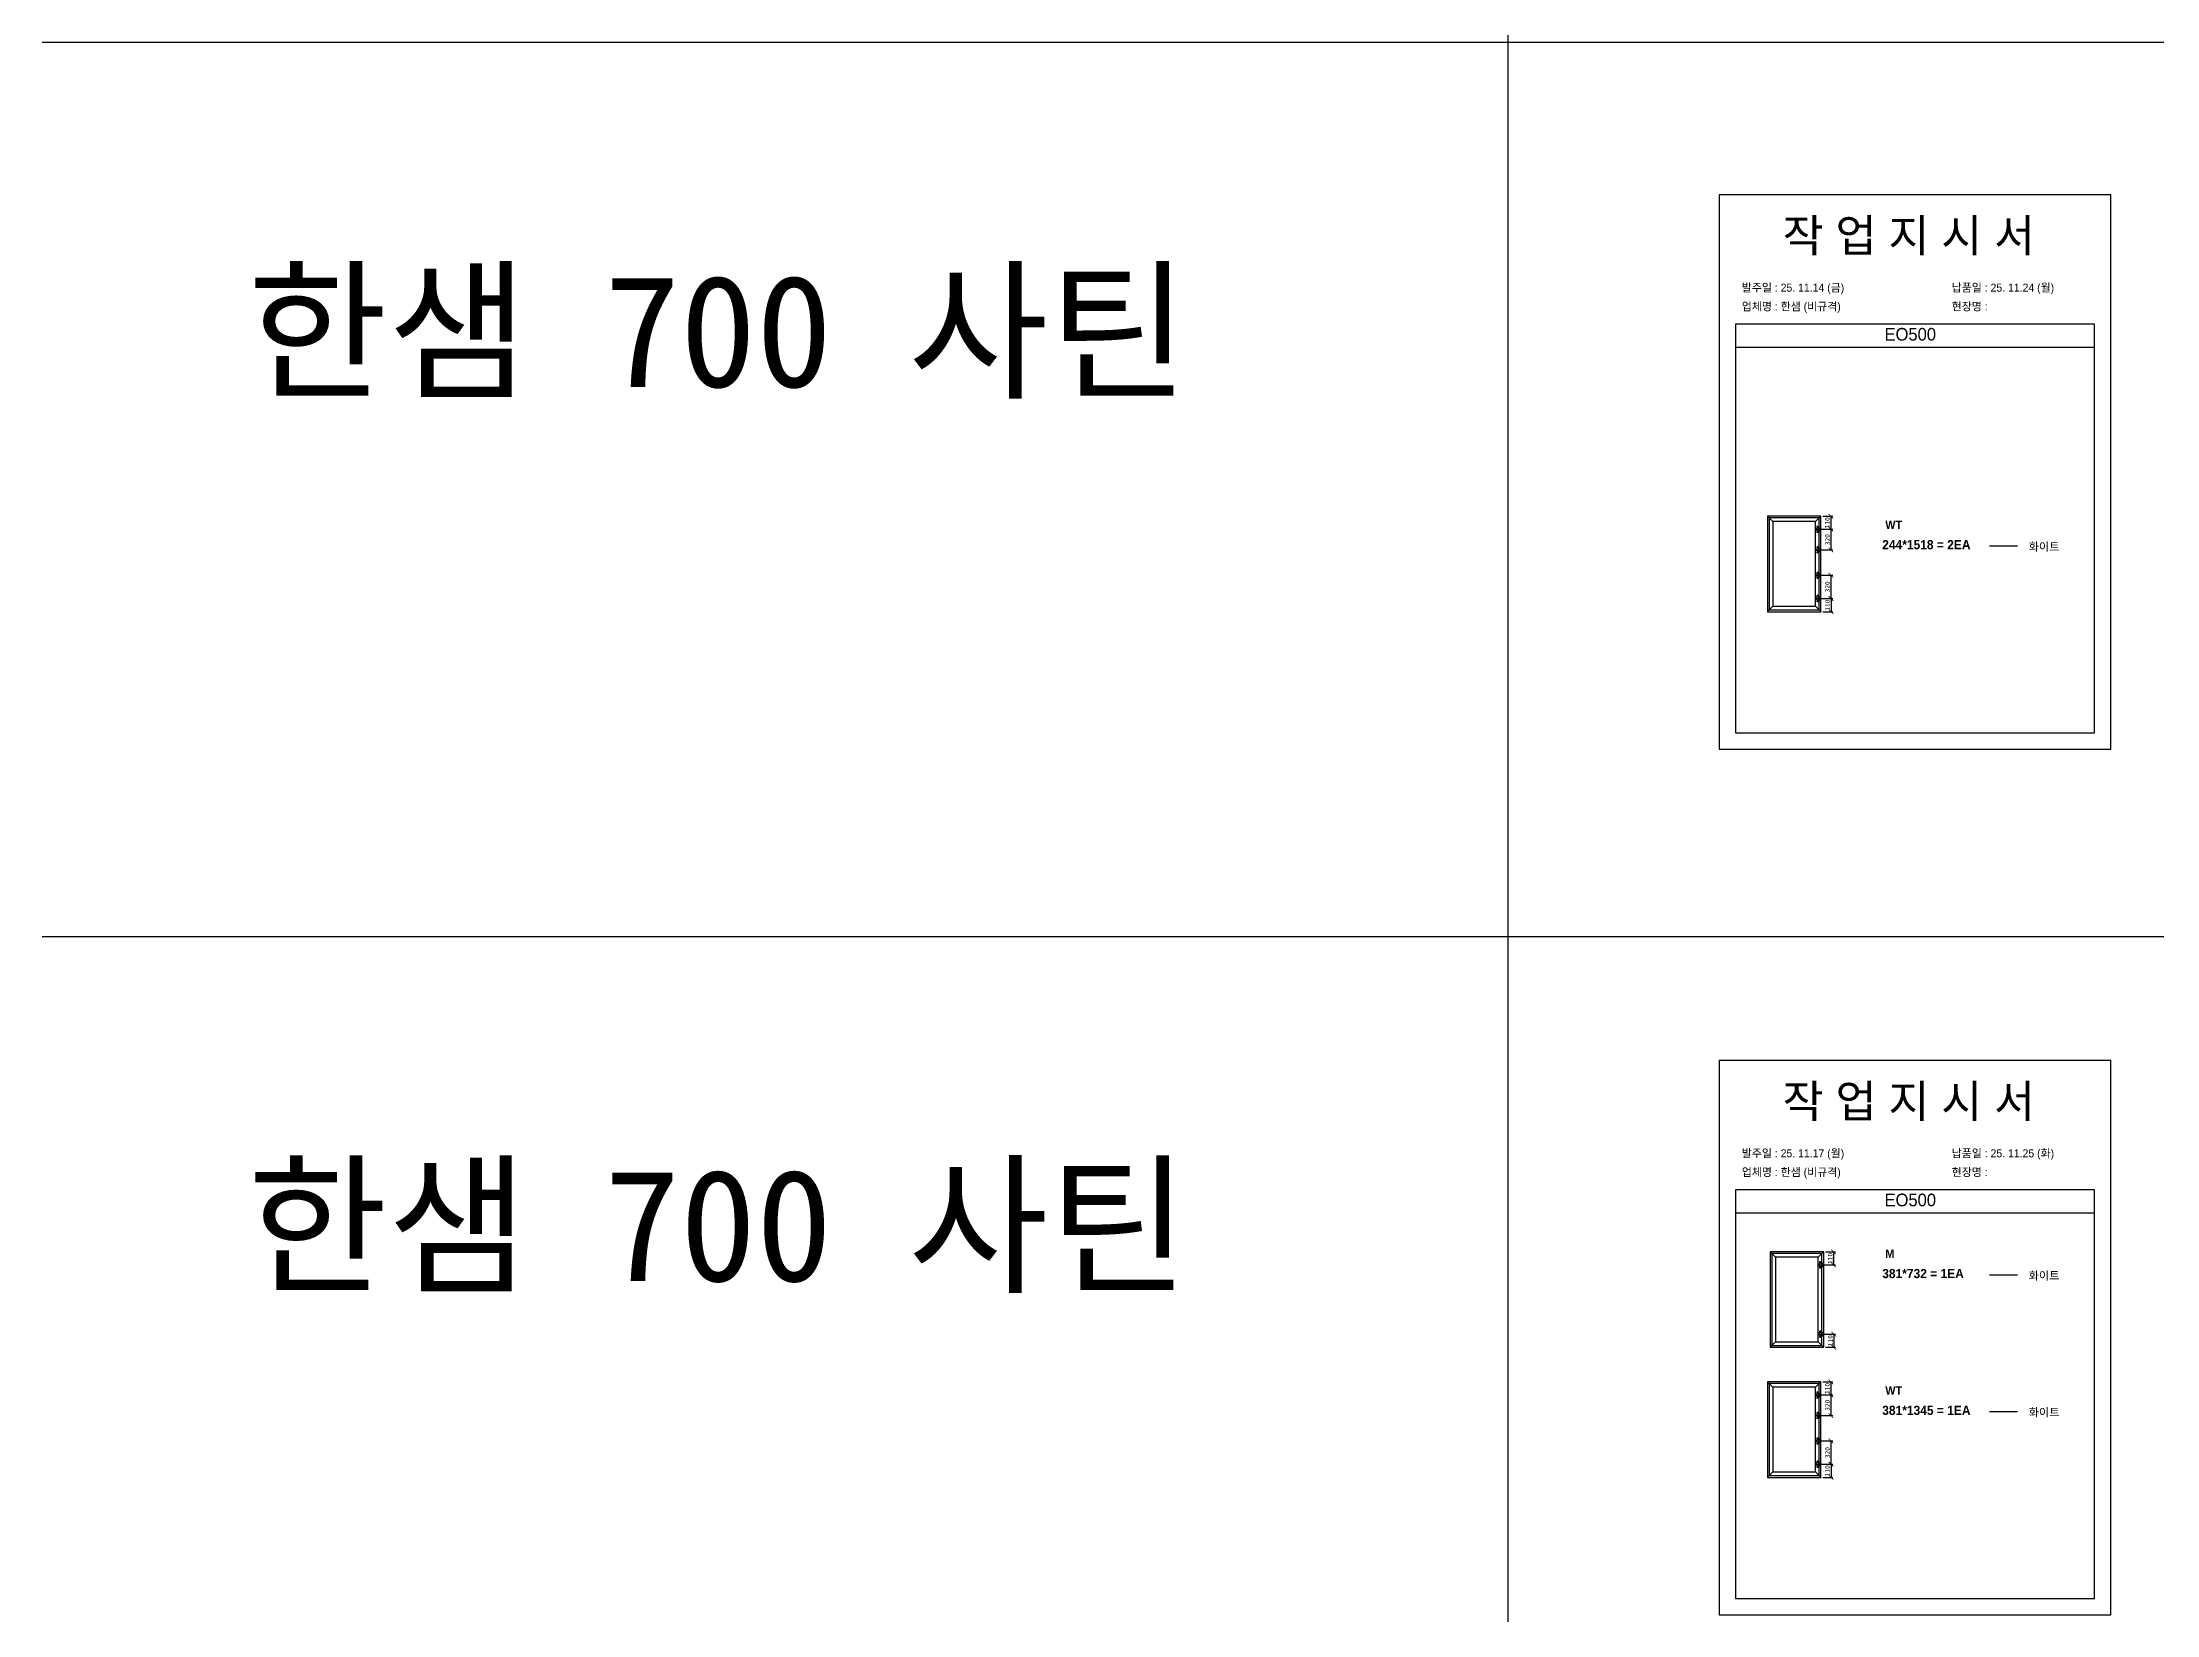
# Model space of a CAD drawing. Header units: millimetres. Extents: x -44117 to 256353, y -2095463 to 65325.
# Drawn here: x 104016 to 113080, y -475662 to -468922 of the extents above; entities that cross this region are included whole.
import ezdxf

# ---------------------------------------------------------------- set-up
doc = ezdxf.new("R2010")
doc.units = ezdxf.units.MM
doc.header["$LTSCALE"] = 10
doc.styles.add('MtX_Gulim', font='')
doc.styles.get('MtX_Gulim').set_extended_font_data('Gulim', bold=True)
doc.dimstyles.new('ISO-25', dxfattribs={"dimtxt": 2.5, "dimasz": 2.5, "dimexe": 1, "dimexo": 1, "dimtad": 1, "dimtxsty": 'Standard', "dimblk": 'ARCHTICK', "dimcen": 2.5, "dimadec": 0, "dimazin": 0, "dimtfac": 1, "dimtmove": 0, "dimatfit": 3, "dimfxl": 0, "dimarcsym": 0})

# ---------------------------------------------------------------- blocks, each defined once
blk = doc.blocks.new('_ArchTick')
at = {"color": 0, "linetype": 'ByBlock', "const_width": 0.15}
blk.add_lwpolyline([(-0.5, -0.5), (0.5, 0.5)], dxfattribs=at)
blk = doc.blocks.new('*D3934')
at = {"color": 0, "lineweight": -2}
for p, q in [((111648.8, -470953.2), (111691.3, -470953.2)), ((111683.3, -470953.2), (111683.3, -471009.3)), ((111638.2, -471009.3), (111691.3, -471009.3))]:
    blk.add_line(p, q, dxfattribs=at)
at = {"layer": 'Defpoints', "color": 0}
for p in [(111640.8, -470953.2), (111630.2, -471009.3), (111683.3, -471009.3)]:
    blk.add_point(p, dxfattribs=at)
at = {"color": 0, "lineweight": -2, "xscale": 20, "yscale": 20, "zscale": 20}
for p, rotation in [((111683.3, -470953.2), 90), ((111683.3, -471009.3), 270)]:
    blk.add_blockref('_ArchTick', p, dxfattribs=dict(at, rotation=rotation))
at = {"color": 0, "insert": (111668.3, -470981.3), "char_height": 20, "attachment_point": 5, "rotation": 90}
blk.add_mtext('110', dxfattribs=at)
blk = doc.blocks.new('*D3935')
at = {"color": 0, "lineweight": -2}
for p, q in [((111638.2, -471305.8), (111691.9, -471305.8)), ((111683.9, -471305.8), (111683.9, -471362.5)), ((111648.3, -471362.5), (111691.9, -471362.5))]:
    blk.add_line(p, q, dxfattribs=at)
at = {"layer": 'Defpoints', "color": 0}
for p in [(111630.2, -471305.8), (111640.3, -471362.5), (111683.9, -471362.5)]:
    blk.add_point(p, dxfattribs=at)
at = {"color": 0, "lineweight": -2, "xscale": 20, "yscale": 20, "zscale": 20}
for p, rotation in [((111683.9, -471305.8), 90), ((111683.9, -471362.5), 270)]:
    blk.add_blockref('_ArchTick', p, dxfattribs=dict(at, rotation=rotation))
at = {"color": 0, "insert": (111668.9, -471334.1), "char_height": 20, "attachment_point": 5, "rotation": 90}
blk.add_mtext('110', dxfattribs=at)
blk = doc.blocks.new('*D3936')
at = {"color": 0, "lineweight": -2}
for p, q in [((111638.6, -471206.2), (111691.3, -471206.2)), ((111683.3, -471206.2), (111683.3, -471305.8)), ((111638.2, -471305.8), (111691.3, -471305.8))]:
    blk.add_line(p, q, dxfattribs=at)
at = {"layer": 'Defpoints', "color": 0}
for p in [(111630.6, -471206.2), (111630.2, -471305.8), (111683.3, -471305.8)]:
    blk.add_point(p, dxfattribs=at)
at = {"color": 0, "lineweight": -2, "xscale": 20, "yscale": 20, "zscale": 20}
for p, rotation in [((111683.3, -471206.2), 90), ((111683.3, -471305.8), 270)]:
    blk.add_blockref('_ArchTick', p, dxfattribs=dict(at, rotation=rotation))
at = {"color": 0, "insert": (111668.3, -471256), "char_height": 20, "attachment_point": 5, "rotation": 90}
blk.add_mtext('320', dxfattribs=at)
blk = doc.blocks.new('*D3937')
at = {"color": 0, "lineweight": -2}
for p, q in [((111638.2, -471009.3), (111691.3, -471009.3)), ((111683.3, -471009.3), (111683.3, -471097.2)), ((111638.6, -471097.2), (111691.3, -471097.2))]:
    blk.add_line(p, q, dxfattribs=at)
at = {"layer": 'Defpoints', "color": 0}
for p in [(111630.2, -471009.3), (111630.6, -471097.2), (111683.3, -471097.2)]:
    blk.add_point(p, dxfattribs=at)
at = {"color": 0, "lineweight": -2, "xscale": 20, "yscale": 20, "zscale": 20}
for p, rotation in [((111683.3, -471009.3), 90), ((111683.3, -471097.2), 270)]:
    blk.add_blockref('_ArchTick', p, dxfattribs=dict(at, rotation=rotation))
at = {"color": 0, "insert": (111668.3, -471053.3), "char_height": 20, "attachment_point": 5, "rotation": 90}
blk.add_mtext('320', dxfattribs=at)
blk = doc.blocks.new('*D3950')
at = {"color": 0, "lineweight": -2}
for p, q in [((111648.8, -474664.2), (111691.3, -474664.2)), ((111683.3, -474664.2), (111683.3, -474720.3)), ((111638.2, -474720.3), (111691.3, -474720.3))]:
    blk.add_line(p, q, dxfattribs=at)
at = {"layer": 'Defpoints', "color": 0}
for p in [(111640.8, -474664.2), (111630.2, -474720.3), (111683.3, -474720.3)]:
    blk.add_point(p, dxfattribs=at)
at = {"color": 0, "lineweight": -2, "xscale": 20, "yscale": 20, "zscale": 20}
for p, rotation in [((111683.3, -474664.2), 90), ((111683.3, -474720.3), 270)]:
    blk.add_blockref('_ArchTick', p, dxfattribs=dict(at, rotation=rotation))
at = {"color": 0, "insert": (111668.3, -474692.2), "char_height": 20, "attachment_point": 5, "rotation": 90}
blk.add_mtext('110', dxfattribs=at)
blk = doc.blocks.new('*D3951')
at = {"color": 0, "lineweight": -2}
for p, q in [((111638.2, -475016.8), (111691.9, -475016.8)), ((111683.9, -475016.8), (111683.9, -475073.4)), ((111648.3, -475073.4), (111691.9, -475073.4))]:
    blk.add_line(p, q, dxfattribs=at)
at = {"layer": 'Defpoints', "color": 0}
for p in [(111630.2, -475016.8), (111640.3, -475073.4), (111683.9, -475073.4)]:
    blk.add_point(p, dxfattribs=at)
at = {"color": 0, "lineweight": -2, "xscale": 20, "yscale": 20, "zscale": 20}
for p, rotation in [((111683.9, -475016.8), 90), ((111683.9, -475073.4), 270)]:
    blk.add_blockref('_ArchTick', p, dxfattribs=dict(at, rotation=rotation))
at = {"color": 0, "insert": (111668.9, -475045.1), "char_height": 20, "attachment_point": 5, "rotation": 90}
blk.add_mtext('110', dxfattribs=at)
blk = doc.blocks.new('*D3952')
at = {"color": 0, "lineweight": -2}
for p, q in [((111638.6, -474917.2), (111691.3, -474917.2)), ((111683.3, -474917.2), (111683.3, -475016.8)), ((111638.2, -475016.8), (111691.3, -475016.8))]:
    blk.add_line(p, q, dxfattribs=at)
at = {"layer": 'Defpoints', "color": 0}
for p in [(111630.6, -474917.2), (111630.2, -475016.8), (111683.3, -475016.8)]:
    blk.add_point(p, dxfattribs=at)
at = {"color": 0, "lineweight": -2, "xscale": 20, "yscale": 20, "zscale": 20}
for p, rotation in [((111683.3, -474917.2), 90), ((111683.3, -475016.8), 270)]:
    blk.add_blockref('_ArchTick', p, dxfattribs=dict(at, rotation=rotation))
at = {"color": 0, "insert": (111668.3, -474967), "char_height": 20, "attachment_point": 5, "rotation": 90}
blk.add_mtext('320', dxfattribs=at)
blk = doc.blocks.new('*D3953')
at = {"color": 0, "lineweight": -2}
for p, q in [((111638.2, -474720.3), (111691.3, -474720.3)), ((111683.3, -474720.3), (111683.3, -474808.2)), ((111638.6, -474808.2), (111691.3, -474808.2))]:
    blk.add_line(p, q, dxfattribs=at)
at = {"layer": 'Defpoints', "color": 0}
for p in [(111630.2, -474720.3), (111630.6, -474808.2), (111683.3, -474808.2)]:
    blk.add_point(p, dxfattribs=at)
at = {"color": 0, "lineweight": -2, "xscale": 20, "yscale": 20, "zscale": 20}
for p, rotation in [((111683.3, -474720.3), 90), ((111683.3, -474808.2), 270)]:
    blk.add_blockref('_ArchTick', p, dxfattribs=dict(at, rotation=rotation))
at = {"color": 0, "insert": (111668.3, -474764.2), "char_height": 20, "attachment_point": 5, "rotation": 90}
blk.add_mtext('320', dxfattribs=at)
blk = doc.blocks.new('*D3954')
at = {"color": 0, "lineweight": -2}
for p, q in [((111660.4, -474106.7), (111703, -474106.7)), ((111695, -474106.7), (111695, -474162.8)), ((111649.9, -474162.8), (111703, -474162.8))]:
    blk.add_line(p, q, dxfattribs=at)
at = {"layer": 'Defpoints', "color": 0}
for p in [(111652.4, -474106.7), (111641.9, -474162.8), (111695, -474162.8)]:
    blk.add_point(p, dxfattribs=at)
at = {"color": 0, "lineweight": -2, "xscale": 20, "yscale": 20, "zscale": 20}
for p, rotation in [((111695, -474106.7), 90), ((111695, -474162.8), 270)]:
    blk.add_blockref('_ArchTick', p, dxfattribs=dict(at, rotation=rotation))
at = {"color": 0, "insert": (111680, -474134.8), "char_height": 20, "attachment_point": 5, "rotation": 90}
blk.add_mtext('110', dxfattribs=at)
blk = doc.blocks.new('*D3955')
at = {"color": 0, "lineweight": -2}
for p, q in [((111649.9, -474459.3), (111703.5, -474459.3)), ((111659.9, -474515.9), (111703.5, -474515.9)), ((111695.5, -474459.3), (111695.5, -474515.9))]:
    blk.add_line(p, q, dxfattribs=at)
at = {"layer": 'Defpoints', "color": 0}
for p in [(111641.9, -474459.3), (111651.9, -474515.9), (111695.5, -474515.9)]:
    blk.add_point(p, dxfattribs=at)
at = {"color": 0, "lineweight": -2, "xscale": 20, "yscale": 20, "zscale": 20}
for p, rotation in [((111695.5, -474459.3), 90), ((111695.5, -474515.9), 270)]:
    blk.add_blockref('_ArchTick', p, dxfattribs=dict(at, rotation=rotation))
at = {"color": 0, "insert": (111680.5, -474487.6), "char_height": 20, "attachment_point": 5, "rotation": 90}
blk.add_mtext('110', dxfattribs=at)

msp = doc.modelspace()

# ---------------------------------------------------------------- linework, layer by layer
at = {"color": 1}
for p, q in [((104015.69829, -468921.59006), (196284.84516, -468921.59006)), ((104015.69829, -468921.59006), (196284.84516, -468921.59006)), ((104015.69829, -472754.99365), (196284.84516, -472754.99365)), ((104015.69829, -472754.99365), (196284.84516, -472754.99365))]:
    msp.add_line(p, q, dxfattribs=at)
for p, q in [((112813.79968, -470130.45561), (111273.79968, -470130.45561)), ((112813.79968, -470230.45561), (111273.79968, -470230.45561)), ((111640.77161, -470952.70887, 20.09702), (111411.19172, -470952.70887, 20.09702)), ((111411.19172, -470952.70887, 20.09702), (111411.19172, -471362.45234, 20.09702)), ((111411.70772, -470953.22487, 94.61404), (111411.19172, -470953.22487, 94.61404)), ((111411.70772, -470953.22487, 94.61404), (111411.70772, -470952.70887, 94.61404)), ((111434.14971, -470975.66686, 20.09702), (111411.70772, -470953.22487, 20.09702)), ((111633.15326, -470960.32721, 20.09702), (111418.81007, -470960.32721, 20.09702)), ((111418.81007, -470960.32721, 20.09702), (111418.81007, -471354.834, 20.09702)), ((111617.81362, -470975.66686, 20.09702), (111434.14971, -470975.66686, 20.09702)), ((111434.14971, -470975.66686, 20.09702), (111434.14971, -471339.49435, 20.09702)), ((111617.81362, -470975.66686, 20.09702), (111640.25561, -470953.22487, 20.09702)), ((111617.81362, -471339.49435, 20.09702), (111617.81362, -470975.66686, 20.09702)), ((111633.15326, -471354.834, 20.09702), (111633.15326, -470960.32721, 20.09702)), ((111640.25561, -470953.22487, 94.61404), (111640.25561, -470952.70887, 94.61404)), ((111640.25561, -470953.22487, 94.61404), (111640.25561, -470952.70887, 94.61404)), ((111640.25561, -470953.22487, 94.61404), (111640.77161, -470953.22487, 94.61404)), ((111640.25561, -470953.22487, 94.61404), (111640.77161, -470953.22487, 94.61404)), ((111640.77161, -471362.45234, 20.09702), (111640.77161, -470952.70887, 20.09702)), ((111616.18049, -471009.33171, 20.09702), (111644.25785, -471009.33171, 20.09702)), ((111621.72574, -470997.74976, 20.09702), (111629.44704, -470997.74976, 20.09702)), ((111621.72574, -471020.91365, 20.09702), (111629.44704, -471020.91365, 20.09702)), ((111625.58639, -471001.61041, 20.09702), (111625.58639, -470993.88911, 20.09702)), ((111625.58639, -471024.7743, 20.09702), (111625.58639, -471017.053, 20.09702)), ((111630.21917, -470995.29302, 20.09702), (111630.21917, -471023.37038, 20.09702)), ((111617.05905, -471097.20596), (111644.22909, -471097.20596)), ((111622.17605, -471085.99828), (111629.64783, -471085.99828)), ((111622.17605, -471108.41363), (111629.64783, -471108.41363)), ((111625.91194, -471082.26239), (111625.91194, -471089.73417)), ((111625.91194, -471104.67774), (111625.91194, -471112.14952)), ((111630.64407, -471083.62093), (111630.64407, -471110.79097)), ((111617.05905, -471206.24035), (111644.22909, -471206.24035)), ((111622.17605, -471195.03268), (111629.64783, -471195.03268)), ((111622.17605, -471217.44802), (111629.64783, -471217.44802)), ((111625.91194, -471191.29679), (111625.91194, -471198.76857)), ((111625.91194, -471213.71213), (111625.91194, -471221.18391)), ((111630.64407, -471192.65533), (111630.64407, -471219.82536)), ((111434.14971, -471339.49435, 20.09702), (111411.70772, -471361.93634, 20.09702)), ((111434.14971, -471339.49435, 20.09702), (111617.81362, -471339.49435, 20.09702)), ((111616.17871, -471305.8295, 20.09702), (111644.25607, -471305.8295, 20.09702)), ((111617.81012, -471339.49435, 20.09702), (111640.25726, -471361.93634, 20.09702)), ((111621.46659, -471294.24756, 20.09702), (111629.18789, -471294.24756, 20.09702)), ((111621.46659, -471317.41145, 20.09702), (111629.18789, -471317.41145, 20.09702)), ((111625.32724, -471290.38691, 20.09702), (111625.32724, -471298.10821, 20.09702)), ((111625.32724, -471313.5508, 20.09702), (111625.32724, -471321.2721, 20.09702)), ((111630.21739, -471291.79082, 20.09702), (111630.21739, -471319.86818, 20.09702)), ((111411.70772, -471361.93634, 94.61404), (111411.19172, -471361.93634, 94.61404)), ((111411.19172, -471362.45234, 20.09702), (111640.77161, -471362.45234, 20.09702)), ((111411.70772, -471361.93634, 94.61404), (111411.70772, -471362.45234, 94.61404)), ((111418.81007, -471354.834, 20.09702), (111633.15326, -471354.834, 20.09702)), ((111638.71437, -471362.45411, 20.09702), (111638.71259, -471362.45234, 20.09702)), ((111640.25561, -471361.93634, 94.61404), (111640.77161, -471361.93634, 94.61404)), ((111640.25561, -471361.93634, 94.61404), (111640.25561, -471362.45234, 94.61404)), ((111640.25561, -471361.93634, 94.61404), (111640.77161, -471361.93634, 94.61404)), ((111640.25561, -471361.93634, 94.61404), (111640.25561, -471362.45234, 94.61404)), ((112813.79968, -473841.40998), (111273.79968, -473841.40998)), ((112813.79968, -473941.40998), (111273.79968, -473941.40998)), ((111652.40899, -474106.19933, 20.09702), (111422.82911, -474106.19933, 20.09702)), ((111422.82911, -474106.19933, 20.09702), (111422.82911, -474515.9428, 20.09702)), ((111423.3451, -474106.71533, 94.61404), (111422.82911, -474106.71533, 94.61404)), ((111423.3451, -474106.71533, 94.61404), (111423.3451, -474106.19933, 94.61404)), ((111445.78709, -474129.15732, 20.09702), (111423.3451, -474106.71533, 20.09702)), ((111644.79065, -474113.81768, 20.09702), (111430.44745, -474113.81768, 20.09702)), ((111430.44745, -474113.81768, 20.09702), (111430.44745, -474508.32446, 20.09702)), ((111629.451, -474129.15732, 20.09702), (111445.78709, -474129.15732, 20.09702)), ((111445.78709, -474129.15732, 20.09702), (111445.78709, -474492.98481, 20.09702)), ((111629.451, -474129.15732, 20.09702), (111651.89299, -474106.71533, 20.09702)), ((111629.451, -474492.98481, 20.09702), (111629.451, -474129.15732, 20.09702)), ((111633.36313, -474151.24022, 20.09702), (111641.08442, -474151.24022, 20.09702)), ((111637.22378, -474155.10087, 20.09702), (111637.22378, -474147.37957, 20.09702)), ((111641.85655, -474148.78348, 20.09702), (111641.85655, -474176.86084, 20.09702)), ((111644.79065, -474508.32446, 20.09702), (111644.79065, -474113.81768, 20.09702)), ((111651.89299, -474106.71533, 94.61404), (111651.89299, -474106.19933, 94.61404)), ((111651.89299, -474106.71533, 94.61404), (111651.89299, -474106.19933, 94.61404)), ((111651.89299, -474106.71533, 94.61404), (111652.40899, -474106.71533, 94.61404)), ((111651.89299, -474106.71533, 94.61404), (111652.40899, -474106.71533, 94.61404)), ((111652.40899, -474515.9428, 20.09702), (111652.40899, -474106.19933, 20.09702)), ((111627.81787, -474162.82217, 20.09702), (111655.89523, -474162.82217, 20.09702)), ((111633.36313, -474174.40411, 20.09702), (111641.08442, -474174.40411, 20.09702)), ((111637.22378, -474178.26476, 20.09702), (111637.22378, -474170.54347, 20.09702)), ((111423.3451, -474515.42681, 94.61404), (111422.82911, -474515.42681, 94.61404)), ((111422.82911, -474515.9428, 20.09702), (111652.40899, -474515.9428, 20.09702)), ((111445.78709, -474492.98481, 20.09702), (111423.3451, -474515.42681, 20.09702)), ((111423.3451, -474515.42681, 94.61404), (111423.3451, -474515.9428, 94.61404)), ((111430.44745, -474508.32446, 20.09702), (111644.79065, -474508.32446, 20.09702)), ((111445.78709, -474492.98481, 20.09702), (111629.451, -474492.98481, 20.09702)), ((111627.8161, -474459.31997, 20.09702), (111655.89346, -474459.31997, 20.09702)), ((111629.44751, -474492.98481, 20.09702), (111651.89465, -474515.42681, 20.09702)), ((111633.10398, -474447.73802, 20.09702), (111640.82527, -474447.73802, 20.09702)), ((111633.10398, -474470.90191, 20.09702), (111640.82527, -474470.90191, 20.09702)), ((111636.96463, -474443.87737, 20.09702), (111636.96463, -474451.59867, 20.09702)), ((111636.96463, -474467.04126, 20.09702), (111636.96463, -474474.76256, 20.09702)), ((111641.85478, -474445.28128, 20.09702), (111641.85478, -474473.35864, 20.09702)), ((111650.35175, -474515.94458, 20.09702), (111650.34998, -474515.9428, 20.09702)), ((111651.89299, -474515.42681, 94.61404), (111652.40899, -474515.42681, 94.61404)), ((111651.89299, -474515.42681, 94.61404), (111651.89299, -474515.9428, 94.61404)), ((111651.89299, -474515.42681, 94.61404), (111652.40899, -474515.42681, 94.61404)), ((111651.89299, -474515.42681, 94.61404), (111651.89299, -474515.9428, 94.61404)), ((111640.77161, -474663.66324, 20.09702), (111411.19172, -474663.66324, 20.09702)), ((111411.19172, -474663.66324, 20.09702), (111411.19172, -475073.40671, 20.09702)), ((111411.70772, -474664.17924, 94.61404), (111411.19172, -474664.17924, 94.61404)), ((111411.70772, -474664.17924, 94.61404), (111411.70772, -474663.66324, 94.61404)), ((111434.14971, -474686.62123, 20.09702), (111411.70772, -474664.17924, 20.09702)), ((111633.15326, -474671.28158, 20.09702), (111418.81007, -474671.28158, 20.09702)), ((111418.81007, -474671.28158, 20.09702), (111418.81007, -475065.78837, 20.09702)), ((111617.81362, -474686.62123, 20.09702), (111434.14971, -474686.62123, 20.09702)), ((111434.14971, -474686.62123, 20.09702), (111434.14971, -475050.44872, 20.09702)), ((111617.81362, -474686.62123, 20.09702), (111640.25561, -474664.17924, 20.09702)), ((111617.81362, -475050.44872, 20.09702), (111617.81362, -474686.62123, 20.09702)), ((111633.15326, -475065.78837, 20.09702), (111633.15326, -474671.28158, 20.09702)), ((111640.25561, -474664.17924, 94.61404), (111640.25561, -474663.66324, 94.61404)), ((111640.25561, -474664.17924, 94.61404), (111640.25561, -474663.66324, 94.61404)), ((111640.25561, -474664.17924, 94.61404), (111640.77161, -474664.17924, 94.61404)), ((111640.25561, -474664.17924, 94.61404), (111640.77161, -474664.17924, 94.61404)), ((111640.77161, -475073.40671, 20.09702), (111640.77161, -474663.66324, 20.09702)), ((111616.18049, -474720.28608, 20.09702), (111644.25785, -474720.28608, 20.09702)), ((111621.72574, -474708.70413, 20.09702), (111629.44704, -474708.70413, 20.09702)), ((111621.72574, -474731.86802, 20.09702), (111629.44704, -474731.86802, 20.09702)), ((111625.58639, -474712.56478, 20.09702), (111625.58639, -474704.84348, 20.09702)), ((111625.58639, -474735.72867, 20.09702), (111625.58639, -474728.00737, 20.09702)), ((111625.91194, -474793.21676), (111625.91194, -474800.68854)), ((111630.21917, -474706.24739, 20.09702), (111630.21917, -474734.32475, 20.09702)), ((111617.05905, -474808.16033), (111644.22909, -474808.16033)), ((111622.17605, -474796.95266), (111629.64783, -474796.95266)), ((111622.17605, -474819.368), (111629.64783, -474819.368)), ((111625.91194, -474815.63211), (111625.91194, -474823.10389)), ((111630.64407, -474794.57531), (111630.64407, -474821.74534)), ((111617.05905, -474917.19472), (111644.22909, -474917.19472)), ((111622.17605, -474905.98705), (111629.64783, -474905.98705)), ((111622.17605, -474928.40239), (111629.64783, -474928.40239)), ((111625.91194, -474902.25116), (111625.91194, -474909.72294)), ((111625.91194, -474924.6665), (111625.91194, -474932.13828)), ((111630.64407, -474903.6097), (111630.64407, -474930.77973)), ((111434.14971, -475050.44872, 20.09702), (111411.70772, -475072.89071, 20.09702)), ((111434.14971, -475050.44872, 20.09702), (111617.81362, -475050.44872, 20.09702)), ((111616.17871, -475016.78387, 20.09702), (111644.25607, -475016.78387, 20.09702)), ((111617.81012, -475050.44872, 20.09702), (111640.25726, -475072.89071, 20.09702)), ((111621.46659, -475005.20193, 20.09702), (111629.18789, -475005.20193, 20.09702)), ((111621.46659, -475028.36582, 20.09702), (111629.18789, -475028.36582, 20.09702)), ((111625.32724, -475001.34128, 20.09702), (111625.32724, -475009.06258, 20.09702)), ((111625.32724, -475024.50517, 20.09702), (111625.32724, -475032.22647, 20.09702)), ((111630.21739, -475002.74519, 20.09702), (111630.21739, -475030.82255, 20.09702)), ((111411.70772, -475072.89071, 94.61404), (111411.19172, -475072.89071, 94.61404)), ((111411.19172, -475073.40671, 20.09702), (111640.77161, -475073.40671, 20.09702)), ((111411.70772, -475072.89071, 94.61404), (111411.70772, -475073.40671, 94.61404)), ((111418.81007, -475065.78837, 20.09702), (111633.15326, -475065.78837, 20.09702)), ((111638.71437, -475073.40848, 20.09702), (111638.71259, -475073.40671, 20.09702)), ((111640.25561, -475072.89071, 94.61404), (111640.77161, -475072.89071, 94.61404)), ((111640.25561, -475072.89071, 94.61404), (111640.25561, -475073.40671, 94.61404)), ((111640.25561, -475072.89071, 94.61404), (111640.77161, -475072.89071, 94.61404)), ((111640.25561, -475072.89071, 94.61404), (111640.25561, -475073.40671, 94.61404))]:
    msp.add_line(p, q)
for p in [(110300.49669, 21924.9366), (110300.49669, 14161.07811), (110300.49669, 18584.38997), (110300.49669, 10820.53148), (110300.49669, 18627.87121), (110300.49669, 10864.01272), (110300.49669, 15287.32457), (110300.49669, 7523.46608), (110300.49669, 3746.75115), (110300.49669, 21924.9366), (110300.49669, 14161.07811), (110300.49669, 18584.38997), (110300.49669, 10820.53148), (110300.49669, 18627.87121), (110300.49669, 10864.01272), (110300.49669, 15287.32457), (110300.49669, 7523.46608), (110300.49669, 3746.75115), (110300.49669, 21924.9366), (110300.49669, 14161.07811), (110300.49669, 18584.38997), (110300.49669, 10820.53148), (110300.49669, 18627.87121), (110300.49669, 10864.01272), (110300.49669, 15287.32457), (110300.49669, 7523.46608), (110300.49669, 3746.75115), (110300.49669, 21924.9366), (110300.49669, 14161.07811), (110300.49669, 18584.38997), (110300.49669, 10820.53148), (110300.49669, 18627.87121), (110300.49669, 10864.01272), (110300.49669, 15287.32457), (110300.49669, 7523.46608), (110300.49669, 3746.75115), (110300.49669, 21924.9366), (110300.49669, 14161.07811), (110300.49669, 18584.38997), (110300.49669, 10820.53148), (110300.49669, 18627.87121), (110300.49669, 10864.01272), (110300.49669, 15287.32457), (110300.49669, 7523.46608), (110300.49669, 3746.75115), (110300.49669, 21924.9366), (110300.49669, 14161.07811), (110300.49669, 18584.38997), (110300.49669, 10820.53148), (110300.49669, 18627.87121), (110300.49669, 10864.01272), (110300.49669, 15287.32457), (110300.49669, 7523.46608), (110300.49669, 3746.75115), (110300.49669, 21924.9366), (110300.49669, 14161.07811), (110300.49669, 18584.38997), (110300.49669, 10820.53148), (110300.49669, 18627.87121), (110300.49669, 10864.01272), (110300.49669, 15287.32457), (110300.49669, 7523.46608), (110300.49669, 3746.75115), (110300.49669, 21924.9366), (110300.49669, 14161.07811), (110300.49669, 18584.38997), (110300.49669, 10820.53148), (110300.49669, 18627.87121), (110300.49669, 10864.01272), (110300.49669, 15287.32457), (110300.49669, 7523.46608), (110300.49669, 3746.75115), (110300.49669, 21924.9366), (110300.49669, 14161.07811), (110300.49669, 18584.38997), (110300.49669, 10820.53148), (110300.49669, 18627.87121), (110300.49669, 10864.01272), (110300.49669, 15287.32457), (110300.49669, 7523.46608), (110300.49669, 3746.75115), (110300.49669, 21924.9366), (110300.49669, 14161.07811), (110300.49669, 18584.38997), (110300.49669, 10820.53148), (110300.49669, 18627.87121), (110300.49669, 10864.01272), (110300.49669, 15287.32457), (110300.49669, 7523.46608), (110300.49669, 3746.75115), (110300.49669, 12702.87182), (110300.49669, 4939.01333), (110300.49669, 9362.32519), (110300.49669, 1598.4667), (110300.49669, 9405.80642), (110300.49669, 1641.94794), (110300.49669, 6065.25979), (110300.49669, -1698.5987), (110300.49669, -5475.31363), (110300.49669, 12702.87182), (110300.49669, 4939.01333), (110300.49669, 9362.32519), (110300.49669, 1598.4667), (110300.49669, 9405.80642), (110300.49669, 1641.94794), (110300.49669, 6065.25979), (110300.49669, -1698.5987), (110300.49669, -5475.31363), (110300.49669, 12702.87182), (110300.49669, 4939.01333), (110300.49669, 9362.32519), (110300.49669, 1598.4667), (110300.49669, 9405.80642), (110300.49669, 1641.94794), (110300.49669, 6065.25979), (110300.49669, -1698.5987), (110300.49669, -5475.31363), (110300.49669, 12702.87182), (110300.49669, 4939.01333), (110300.49669, 9362.32519), (110300.49669, 1598.4667), (110300.49669, 9405.80642), (110300.49669, 1641.94794), (110300.49669, 6065.25979), (110300.49669, -1698.5987), (110300.49669, -5475.31363), (110300.49669, 12702.87182), (110300.49669, 4939.01333), (110300.49669, 9362.32519), (110300.49669, 1598.4667), (110300.49669, 9405.80642), (110300.49669, 1641.94794), (110300.49669, 6065.25979), (110300.49669, -1698.5987), (110300.49669, -5475.31363)]:
    msp.add_xline(p, (0, 1), dxfattribs=at)
for points in [[(111203.79968, -471951.28588), (112883.79968, -471951.28588), (112883.79968, -469575.28588), (111203.79968, -469575.28588)], [(111203.79968, -475662.24026), (112883.79968, -475662.24026), (112883.79968, -473286.24026), (111203.79968, -473286.24026)]]:
    msp.add_lwpolyline(points, close=True)
for points in [[(111273.79968, -470130.45561), (111273.79968, -471881.28588), (112813.79968, -471881.28588), (112813.79968, -470130.45561)], [(112363.67249, -471080.86073), (112482.99738, -471080.86073)], [(111273.79968, -473841.40998), (111273.79968, -475592.24026), (112813.79968, -475592.24026), (112813.79968, -473841.40998)], [(112363.67249, -474205.48667), (112482.99738, -474205.48667)], [(112363.67249, -474791.8151), (112482.99738, -474791.8151)]]:
    msp.add_lwpolyline(points)
for centre, radius in [((111630.21917, -471009.33171, 20.09702), 9.00818), ((111625.58639, -470997.74976, 20.09702), 2.00754), ((111625.58639, -471020.91365, 20.09702), 2.00754), ((111630.64407, -471097.20596), 8.71708), ((111625.91194, -471085.99828), 1.94266), ((111625.91194, -471108.41363), 1.94266), ((111630.64407, -471206.24035), 8.71708), ((111625.91194, -471195.03268), 1.94266), ((111625.91194, -471217.44802), 1.94266), ((111630.21739, -471305.8295, 20.09702), 9.00818), ((111625.32724, -471294.24756, 20.09702), 2.00754), ((111625.32724, -471317.41145, 20.09702), 2.00754), ((111641.85655, -474162.82217, 20.09702), 9.00818), ((111637.22378, -474151.24022, 20.09702), 2.00754), ((111637.22378, -474174.40411, 20.09702), 2.00754), ((111641.85478, -474459.31997, 20.09702), 9.00818), ((111636.96463, -474447.73802, 20.09702), 2.00754), ((111636.96463, -474470.90191, 20.09702), 2.00754), ((111630.21917, -474720.28608, 20.09702), 9.00818), ((111625.58639, -474708.70413, 20.09702), 2.00754), ((111625.58639, -474731.86802, 20.09702), 2.00754), ((111630.64407, -474808.16033), 8.71708), ((111625.91194, -474796.95266), 1.94266), ((111625.91194, -474819.368), 1.94266), ((111630.64407, -474917.19472), 8.71708), ((111625.91194, -474905.98705), 1.94266), ((111625.91194, -474928.40239), 1.94266), ((111630.21739, -475016.78387, 20.09702), 9.00818), ((111625.32724, -475005.20193, 20.09702), 2.00754), ((111625.32724, -475028.36582, 20.09702), 2.00754)]:
    msp.add_circle(centre, radius)

# ---------------------------------------------------------------- texts
at = {"linetype": 'Continuous', "style": 'MtX_Gulim'}
for s, height, p in [('WT', 35.049344, (111916.88763, -471007.78211)), ('244*1518 = 2EA', 39.2712622, (111903.44842, -471094.75477)), ('화이트', 35.049344, (112531.19441, -471101.6222)), ('M', 35.04934, (111916.88763, -474132.40804)), ('381*732 = 1EA', 39.2712622, (111903.44842, -474219.3807)), ('화이트', 35.049344, (112531.19441, -474226.24814)), ('WT', 35.049344, (111916.88763, -474718.73648)), ('381*1345 = 1EA', 39.2712622, (111903.44842, -474805.70914)), ('화이트', 35.049344, (112531.19441, -474812.57657))]:
    msp.add_text(s, height=height, dxfattribs=at).set_placement(p)
at = {"attachment_point": 1}
for s, width, gutter_width, heights, insert, char_height in [('{\\fGulim|b0|i0|c129|p50;작 업 지 시 서}', 3307.3198183, 12.5, [-155.84554], (111476.60628, -469679.4484), 140), ('{\\f굴림|b0|i0|c129|p50;한샘} 700 {\\f굴림|b0|i0|c129|p50;사틴}', 5072.1082947, 2395.6482, [-533.35869], (104895.62473, -469919.79743), 479.1296392), ('\\pt11;{\\fGulim|b0|i0|c129|p50;발주일 : 25. 11.14 (금)}', 3307.3198183, 12.5, [34.50412], (111301.39693, -469956.16882), 34.3), ('{\\fGulim|b0|i0|c129|p50;납품일 : 25. 11.24 (월)}', 3307.3198183, 12.5, [35.09023], (112201.37491, -469956.16882), 34.3), ('{\\fGulim|b0|i0|c129|p50;업체명 : 한샘 (비규격)}', 3307.3198183, 12.5, [36.11279], (111301.39693, -470036.825), 34.3), ('{\\fGulim|b0|i0|c129|p50;현장명 : }', 3307.3198183, 12.5, [-38.2735], (112201.37491, -470036.825), 34.3), ('{\\fGulim|b0|i0|c129|p50;EO500}', 5224.9748335, 19.74777, [57.05176], (111913.24171, -470146.1619), 54.1878762), ('{\\fGulim|b0|i0|c129|p50;작 업 지 시 서}', 3307.3198183, 12.5, [-155.84554], (111476.60628, -473390.40277), 140), ('{\\f굴림|b0|i0|c129|p50;한샘} 700 {\\f굴림|b0|i0|c129|p50;사틴}', 5072.1082947, 2395.6482, [-533.35869], (104895.62473, -473753.20101), 479.1296392), ('\\pt11;{\\fGulim|b0|i0|c129|p50;발주일 : 25. 11.17 (월)}', 3307.3198183, 12.5, [34.50412], (111301.39693, -473667.12319), 34.3), ('{\\fGulim|b0|i0|c129|p50;납품일 : 25. 11.25 (화)}', 3307.3198183, 12.5, [35.09023], (112201.37491, -473667.12319), 34.3), ('{\\fGulim|b0|i0|c129|p50;업체명 : 한샘 (비규격)}', 3307.3198183, 12.5, [36.11279], (111301.39693, -473747.77937), 34.3), ('{\\fGulim|b0|i0|c129|p50;현장명 : }', 3307.3198183, 12.5, [-38.2735], (112201.37491, -473747.77937), 34.3), ('{\\fGulim|b0|i0|c129|p50;EO500}', 5224.9748335, 19.74777, [57.05176], (111913.24171, -473857.11627), 54.1878762)]:
    msp.add_mtext_dynamic_manual_height_columns(s, width=width, gutter_width=gutter_width, heights=heights, dxfattribs=dict(at, insert=insert, char_height=char_height))

# ---------------------------------------------------------------- dimensions: what is measured, and where the dimension line sits
for base, p1, p2, text, override, picture, middle in [((111683.34275, -471009.33171, 20.09702), (111640.77161, -470953.22487, 94.61404), (111630.21917, -471009.33171, 20.09702), '110', {"dimscale": 8}, '*D3934', (111668.34275, -470981.27829, 20.09702)), ((111683.34275, -471097.20595), (111630.21917, -471009.3317, 20.09702), (111630.64407, -471097.20595), '320', {"dimscale": 8, "dimtxsty": 'Standard'}, '*D3937', (111668.34275, -471053.26883)), ((111683.34275, -471305.8295), (111630.64407, -471206.24035), (111630.21739, -471305.8295, 20.09702), '320', {"dimscale": 8, "dimtxsty": 'Standard'}, '*D3936', (111668.34275, -471256.03492)), ((111683.85958, -471362.45234, 20.09702), (111630.21739, -471305.8295, 20.09702), (111640.25561, -471362.45234, 94.61404), '110', {"dimscale": 8, "dimtxsty": 'Standard'}, '*D3935', (111668.85958, -471334.14092, 20.09702)), ((111694.98014, -474162.82217, 20.09702), (111652.40899, -474106.71533, 94.61404), (111641.85655, -474162.82217, 20.09702), '110', {"dimscale": 8}, '*D3954', (111679.98014, -474134.76875, 20.09702)), ((111695.49696, -474515.9428, 20.09702), (111641.85478, -474459.31997, 20.09702), (111651.89299, -474515.9428, 94.61404), '110', {"dimscale": 8, "dimtxsty": 'Standard'}, '*D3955', (111680.49696, -474487.63138, 20.09702)), ((111683.34275, -474720.28608, 20.09702), (111640.77161, -474664.17924, 94.61404), (111630.21917, -474720.28608, 20.09702), '110', {"dimscale": 8}, '*D3950', (111668.34275, -474692.23266, 20.09702)), ((111683.34275, -474808.16032), (111630.21917, -474720.28607, 20.09702), (111630.64407, -474808.16032), '320', {"dimscale": 8, "dimtxsty": 'Standard'}, '*D3953', (111668.34275, -474764.2232)), ((111683.34275, -475016.78387), (111630.64407, -474917.19472), (111630.21739, -475016.78387, 20.09702), '320', {"dimscale": 8, "dimtxsty": 'Standard'}, '*D3952', (111668.34275, -474966.98929)), ((111683.85958, -475073.40671, 20.09702), (111630.21739, -475016.78387, 20.09702), (111640.25561, -475073.40671, 94.61404), '110', {"dimscale": 8, "dimtxsty": 'Standard'}, '*D3951', (111668.85958, -475045.09529, 20.09702))]:
    dim = msp.add_linear_dim(base=base, p1=p1, p2=p2, angle=90, text=text, dimstyle='ISO-25', override=override)
    dim.commit()
    dim.dimension.update_dxf_attribs({"geometry": picture, "text_midpoint": middle})

doc.saveas('drawing.dxf')
